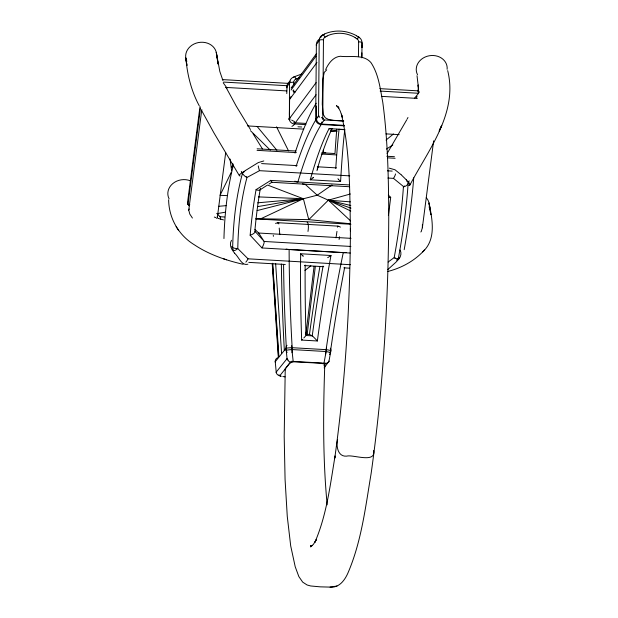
<?xml version="1.0" encoding="UTF-8"?>
<svg xmlns="http://www.w3.org/2000/svg" width="618" height="618" viewBox="0 0 618 618"><rect width="100%" height="100%" fill="white"/><g stroke="black" fill="none" stroke-linecap="round" stroke-linejoin="round"><path stroke-width="0.93" d="M286.783 93.557L287.022 85.408A7.802 7.161 29.3 0 1 290.336 81.128M293.658 92.399L293.681 89.865M293.728 84.79L293.759 82.24A3.886 3.646 22.6 0 1 296.099 79.027L299.359 77.69M305.887 124.627L294.438 123.963A5.199 4.867 22.6 0 1 289.317 118.78L289.618 99.39A3.901 3.654 22.6 0 1 291.495 96.377M300.665 253.759L300.603 259.158A220.108 25.971 88.4 0 0 301.499 335.396L301.661 340.07L317.358 340.974L317.984 336.346A220.108 27.91 -81.8 0 1 330.004 260.85L330.993 255.504L300.665 253.759L302.897 255.891M324.589 34.098L322.496 35.079A6.875 6.25 29.6 0 0 319.236 40.433L316.377 44.55L315.682 119.444A3.824 1.074 1.2 0 0 316.084 120.317M319.197 40.425L318.54 115.867L315.682 119.444A5.068 4.504 30.9 0 0 320.649 124.465L344.558 125.856M327.084 36.145L324.983 37.18A3.53 3.306 22.6 0 0 323.461 39.853L322.75 119.537A5.037 4.728 22.8 0 0 324.496 119.946L343.747 121.043M355.134 37.76L357.019 38.903A3.523 3.299 22.6 0 1 358.641 41.877L358.432 56.725M361.878 56.624L362.017 42.889A6.875 6.373 9.7 0 0 358.757 37.134L358.795 36.98M361.793 57.868L361.87 52.87M324.234 366.088L324.527 364.218L321.491 363.276L293.643 361.831L289.61 363.083L285.238 368.745L284.195 436.393L285.076 479.437L287.27 516.416L290.699 545.903L295.219 566.76L298.834 576.548L302.696 582.133L307.092 584.976L310.661 585.972L320.333 586.853L330.051 587.1L333.287 586.629M325.74 363.322L324.774 364.666C323.183 411.372 322.743 458.27 327.169 504.836M340.588 181.545L340.835 177.358A220.108 11.286 -89.3 0 1 344.543 131.58L344.782 129.533L329.077 128.629L328.058 130.63A220.108 42.596 -84 0 0 311.433 175.674L310.259 179.799L340.588 181.545L338.347 179.328M281.375 264.041A244.295 28.582 87.5 0 0 284.28 349.278L284.295 350.12M305.918 334.377L314.068 266.35M307.192 334.346L315.342 266.319M217.335 217.567L225.694 152.546M200.008 106.451L187.617 202.009L187.98 204.442L189.301 205.848M189.579 205.524L187.98 204.442L200.502 107.926M188.791 209.811L201.808 109.471M307.988 231.433C308.444 229.015 308.892 222.812 307.138 222.125M421.329 231.163L422.349 227.81L433.627 140.85M336.964 231.379L335.991 237.884M422.357 227.748L422.411 224.45M329.618 354.601A5.176 5.129 -64 0 0 330.228 352.878L333.102 333.627A227.918 29.046 -80.9 0 1 344.689 267.339M418.069 91.997L418.571 88.544L418.231 90.954L418.185 84.967L418.386 87.331L417.034 75.705M188.745 209.981L189.765 214.006L192.414 218.046M276.586 372.561A6.875 0.819 -1.8 0 1 276.215 372.144L275.242 361.731L285.995 348.336A5.068 0.409 -3.2 0 1 291.704 347.671L293.179 361.391L323.986 363.168L326.474 349.672A4.032 0.456 -86.4 0 0 326.505 347.695M328.853 361.383A7.571 3.832 3 0 0 328.985 361.051L330.869 350.916A3.824 3.7 31.3 0 0 330.336 348.22M328.961 361.422L328.506 362.357M232.816 164.064L231.951 167.486L232.878 163.824M316.964 170.684L318.239 166.366M416.555 97.768L416.995 96.308M408.846 185.624C411.426 185.014 408.745 182.38 407.826 181.391A47.424 15.458 29.3 0 0 406.242 179.815M231.487 240.271C229.402 243.77 230.63 247.988 232.986 251.001A47.424 38.486 75.3 0 0 234.608 253.202M338.092 226.582L338.757 226.258L340.418 227.115M231.302 172.206L220.047 195.319L226.752 195.597M409.162 180.858L408.32 182.503L406.768 181.174M325.655 69.548C328.459 63.492 333.094 56.895 340.34 56.269C350.329 57.52 363.407 53.951 370.893 62.518C378.71 74.175 380.217 88.814 382.774 102.302C387.78 139.49 388.537 177.088 388.745 214.554L388.745 217.065C388.39 302.194 383.121 387.393 371.379 471.727L371.07 473.859C365.447 507.393 361.414 541.947 347.772 573.396C344.52 580.549 338.965 588.066 330.051 587.1M407.162 119.042L407.973 117.49M406.737 119.838L387.092 153.558M409.912 185.037C428.328 149.935 458.239 112.916 447.687 70.614M421.067 231.65L420.843 231.997M337.613 439.383C336.03 445.926 337.698 457.003 346.713 456.138C352.793 454.238 376.238 463.817 373.635 450.507M329.008 361.059L327.919 362.65M305.755 123.415L295.489 122.828L293.504 125.346L291.912 126.381M330.298 351.742L330.869 350.916A5.068 0.533 8.4 0 0 326.474 349.672L291.704 347.671M324.774 364.666L324.149 365.562M327.362 363.446L327.64 363.044M327.076 363.847L324.759 367.038M319.413 39.32L319.8 38.787M293.519 77.567L294.037 76.841L301.684 74.036M320.757 37.451L321.144 36.925M321.723 36.13L322.496 35.079A3.924 1.12 59.8 0 1 325.168 37.08M316.663 53.387L291.148 88.034L292.53 86.814M291.117 89.989L316.068 56.107M289.618 99.39L316.941 62.488M289.332 118.78L316.092 82.65M294.438 123.963L316.068 94.755M305.933 335.674L303.832 337.922M324.133 367.888L324.465 367.432M357.019 38.903L358.726 36.925M287.022 345.315A3.824 3.7 31.3 0 0 286.018 348.336L287.053 358.649L276.169 372.144A3.886 3.824 13.7 0 0 279.908 375.605L291.333 361.345A5.037 0.904 2 0 1 293.195 361.375M414.439 98.355L418.587 93.279L418.224 90.854L379.807 88.644M387.61 271.511C400.758 268.22 413.226 261.638 422.72 251.889C436.609 239.197 432.183 219.096 429.062 202.959L430.831 214.716L429.294 204.241M422.72 251.889L424.396 249.966M324.365 120.077L320.649 124.488A4.032 0.541 -87.2 0 1 320.356 124.674M399.707 257.382L396.524 260.139M302.272 339.475L302.179 339.568A9.525 0.425 -43.8 0 1 301.646 340.078M277.451 223.098L277.861 222.719L275.535 223.384M313.017 177.876L310.259 179.799M387.857 269.541L395.613 262.488A47.424 43.754 -58.8 0 0 397.559 260.448C400.449 257.845 402.125 253.573 400.024 249.958M386.026 140.077L393.473 133.982M247.88 264.21C241.692 266.25 238.525 256.424 234.585 253.233M304.944 270.445L310.862 265.856M311.758 545.98L310.599 546.884L313.403 544.358L316.285 539.73L314.84 542.403C326.69 515.095 330.197 485.076 335.072 455.953L334.763 458.085C345.346 382.001 350.105 305.145 350.421 228.351L350.414 230.862C349.742 191.897 350.19 152.337 341.414 114.152L342.48 117.636L340.286 111.147L337.907 106.713L338.942 107.98L336.416 105.67L337.776 106.628M332.175 128.853L329.502 128.861A9.525 4.952 73.1 0 1 329.077 128.637M330.993 255.504L328.228 257.351A6.365 1.978 -39.1 0 1 327.671 257.644M388.143 262.024L394.214 257.544A202.743 42.503 -75.5 0 0 403.43 186.466L393.488 178.378L387.911 178.054M331.936 184.991L317.235 195.211L257.103 210.591M243.245 171.935C242.302 172.886 237.806 174.739 240.078 176.145M386.42 149.108L392.839 144.921M260.665 189.44L266.945 185.392M245.3 170.576L258.254 162.604L263.793 160.95M350.236 253.04L262.009 247.965L250.151 235.257A215.512 58.247 88.1 0 1 256.068 189.641L270.769 180.417L349.409 184.936M269.039 184.056L271.132 182.727M326.713 69.842L324.241 72.399L322.843 79.119L322.279 104.249L323.229 114.407L325.292 117.783L328.444 119.398L333.759 120.34L343.461 120.966M244.218 171.835L242.264 172.963L241.298 171.425M349.749 175.86L259.483 170.676L246.991 177.459A202.743 88.637 81.1 0 0 237.783 248.56L248.05 258.818L350.414 264.705M256.068 218.811L260.819 218.764L303.376 198.741L308.784 219.645L350.29 223.747M404.651 186.003L404.226 186.172M350.352 193.99L328.336 200.17L308.784 219.645L260.819 218.764M217.057 213.635L225.593 212.159M257.845 206.597L303.376 198.741L267.548 185.045M312.384 545.47L310.53 545.756L312.314 545.493M330.499 131.619L336.223 130.753M333.759 586.521L336.98 586.049M218.61 206.312L226.227 205.632M257.66 202.82L303.376 198.741L258.363 196.895M330.197 185.809L332.113 185.67M297.969 126.783L301.708 126.991M247.532 125.925L303.747 129.147M257.119 148.807L295.999 151.024M271.812 182.287L349.649 186.744M350.939 224.249L255.736 218.903M222.295 79.591L288.56 83.399M223.623 82.078L287.007 85.717M380.17 91.078L418.587 93.279M225.416 87.393L286.822 90.923M381.8 96.377L417.297 98.416M344.527 125.384L321.514 124.063A5.176 4.643 32 0 1 316.509 118.718L316.246 105.933M330.56 130.692L337.266 131.078M385.995 133.882L399.151 134.639M321.885 152.507L325.717 152.731M386.829 156.254L394.423 156.694M322.519 152.824L334.987 153.542A249.031 13.179 -89.3 0 1 336.779 129.239M257.065 150.344L296.37 152.6M321.29 154.036L336.632 154.917M387.44 157.837L395.111 158.278M261.584 163.585L297.119 165.624M317.289 166.783L336.501 167.887M387.401 170.815L392.206 171.093M254.995 229.463L258.672 233.032L351.024 238.339M264.141 241.468L350.9 246.451M346.088 252.53A5.168 1.105 4.8 0 1 343.276 252.569L289.116 249.456A5.168 1.105 4.8 0 1 286.111 249.085M248.768 262.38L285.269 264.481M304.473 265.586L323.685 266.69M343.855 267.849L349.618 268.181M305.871 334.245L309.456 334.454L312.252 335.837A225.238 28.544 -81.9 0 1 323.067 266.049M312.345 335.868L306.026 335.504A225.238 26.605 88.5 0 1 305.153 265.022M224.519 216.995L219.784 216.702A4.759 1.46 -66.2 0 1 220.047 216.779L216.964 213.504M350.375 201.862L328.336 200.17L317.235 195.211L305.238 184.373L302.411 183.878M187.98 204.442L189.811 204.697M389.348 168.166L395.01 169.78L401.036 174.647M282.828 376.501L282.828 376.501A29.564 5.183 2 0 0 285.099 376.887M243.144 264.295C226.018 260.363 209.038 254.608 194.33 244.782C178.625 235.242 168.868 218.185 168.629 199.776M350.823 205.508L328.336 200.17L350.584 220.889M223.531 219.908L218.1 218.386M223.376 258.741L226.574 259.776M350.978 208.15L328.336 200.17L350.785 211.047M214.291 217.057L215.968 217.667M395.296 258.092L394.887 257.907M292.793 90.784L295.304 91.974M284.272 349.278L286.466 350.367A5.176 0.525 -3.2 0 1 292.268 349.579L325.825 351.511A5.176 0.649 8.2 0 1 330.228 352.878M312.445 335.914L316.934 340.464A9.525 1.275 50 0 1 317.351 340.974M340.873 129.494L344.265 129.695A9.525 6.659 -62.3 0 0 344.782 129.533M246.288 177.096L245.864 176.856A5.431 2.912 39.9 0 1 242.526 173.341M356.671 35.944L358.741 37.157L358.788 37.984M231.565 246.729L232.654 247.501A5.176 1.746 1.2 0 0 237.775 248.552A5.176 1.622 -44.2 0 1 233.704 250.514M285.671 369.834L285.199 369.178M388.305 195.126L390.7 197.374A215.512 6.103 -81.7 0 1 388.39 215.589M401.298 174.894L406.327 179.83M287.942 360L287.216 359.027M250.475 130.692L270.329 150.151M418.224 90.854L419.545 92.252M254.825 231.132L264.056 241.275L258.672 233.032M319.452 117.296L318.703 116.246M257.173 126.543L276.895 150.267M289.927 119.815L289.409 114.539L289.487 83.129A7.733 7.099 29.4 0 1 294.037 76.856A3.878 0.958 69.6 0 1 296.092 79.019M223.214 82.789L227.076 88.165M176.115 226.675L178.517 230.267M253.017 133.673L262.395 148.868M250.437 129.51L236.138 105.941L226.242 87.741M239.344 175.651L214.067 133.109L201.762 110.792M305.616 332.832L306.52 334.547M276.524 126.814L288.529 150.869M199.22 105.724C191.425 91.232 187.37 75.187 185.948 58.849L186.96 65.454L185.724 57.567M222.967 80.618L219.823 71.472L216.277 52.337L218.108 64.125L216.509 53.619M220.294 217.235L220.479 218.169M323.276 150.112L323.824 152.924M217.235 216.563L217.312 216.972M220.688 219.452L220.533 218.517M230.043 158.988L231.588 170.398M279.212 228.057L279.807 234.655M275.643 263.616L281.569 353.148M272.7 263.245L278.888 356.625M272.523 263.631L278.571 356.756M272.252 263.986L278.301 357.104M361.808 47.547A3.878 1.221 -4.6 0 0 362.017 47.177L362.017 42.889A3.886 1.228 -4.5 0 0 358.664 41.862M248.034 258.795A5.477 1.19 -65.9 0 1 245.825 262.125M242.48 173.349A208.135 89.734 81.4 0 0 232.669 247.509A5.176 4.311 -54.7 0 0 233.581 250.367M395.543 173.944A5.477 1.993 -70.5 0 1 393.488 178.308M259.475 170.607A5.477 0.742 78.1 0 1 258.262 165.91M246.798 177.057A5.724 1.36 32.7 0 1 246.234 176.748M408.143 182.874A208.081 42.202 -75.7 0 1 398.293 258.818M394.91 258.185A5.724 3.051 40.7 0 1 394.184 257.806M398.185 258.942A5.431 1.313 32.1 0 1 395.412 258.224M408.428 182.874A5.431 4.094 -23.3 0 1 404.883 186.466M404.28 186.644A5.724 2.696 -23.8 0 1 403.376 186.953M223.948 238.556A225.531 97.227 81.4 0 1 233.357 165.161M413.72 177.845A225.524 45.74 -75.7 0 1 404.187 249.672M264.21 241.352A5.423 1.321 -64.9 0 1 262.001 247.903M271.65 182.171A5.423 0.718 76 0 1 270.761 180.286M271.997 182.047A5.423 0.718 76 0 1 271.966 182.155M260.649 188.83A5.346 2.804 36.5 0 1 256.068 189.656M254.925 230.182A220.819 58.965 88.2 0 1 260.294 188.791M255.018 231.07A5.346 2.194 -19 0 1 250.143 235.219M390.669 197.25A5.346 3.206 -20.5 0 1 388.421 197.636M169.108 198.841A15.52 13.302 -8.6 0 1 172.708 183.646A15.52 13.302 -8.6 0 1 190.359 180.811M186.845 61.313A15.52 13.302 -8.6 0 1 198.401 42.565A15.52 13.302 -8.6 0 1 216.578 55.581M243.361 171.92A47.424 10.197 -26.3 0 1 245.416 170.568M417.521 74.724A15.52 13.302 -8.6 0 1 429.178 55.782A15.52 13.302 -8.6 0 1 447.138 69.316M426.289 197.729A15.52 13.302 -8.6 0 1 429.216 207.509M361.816 45.531A6.914 6.396 9.5 0 1 361.97 47.169M316.655 45.57A3.878 1.367 5.3 0 1 316.377 44.55M316.424 44.558A6.914 6.273 29.4 0 1 319.05 39.498M319.166 40.425A3.886 1.313 6.2 0 1 323.453 39.838M324.527 33.982A34.925 32.715 22.6 0 1 356.733 35.836M326.984 35.968A29.564 27.694 22.6 0 1 355.234 37.59M323.585 118.633A5.547 0.989 23.3 0 1 321.368 117.528M319.081 116.199A7.571 3.561 12.8 0 1 318.865 115.875M295.489 122.835A5.276 4.944 22.8 0 1 293.759 122.449M287.1 87.795A3.878 1.251 0.7 0 1 286.852 86.929L289.487 83.129A3.878 1.267 0.5 0 1 293.759 82.248M289.579 117.783A54.523 10.861 -79 0 1 288.451 119.344M294.601 121.553A5.848 1.166 21.8 0 1 291.657 120.093M296.099 166.474A226.319 46.752 -83.5 0 1 316.509 118.718A5.176 2.758 -1.2 0 1 317.861 117.405M295.025 153.102A244.295 50.467 -83.5 0 1 316.192 103.214M321.939 121.947A5.176 0.633 -86.7 0 1 321.514 124.063A220.943 46.072 -83.5 0 0 297.868 182.016A5.168 3.816 11.1 0 1 294.917 181.136M317.243 169.131A225.238 43.229 -84.1 0 1 332.02 128.729M313.519 177.335A6.365 3.685 -44.7 0 1 312.971 177.775M338.363 179.228A6.365 2.619 56.6 0 1 337.915 178.726M335.752 168.436A225.238 11.92 -89.3 0 1 339.097 129.139M188.629 210.004A2.557 1.306 -18.4 0 1 189.371 209.008M217.103 218.123A2.039 1.035 -18.4 0 1 216.64 218.494M309.456 334.454A249.031 31.557 -81.9 0 1 319.9 266.582M283.585 265.045A226.319 26.481 87.5 0 0 286.466 350.367A5.176 5.129 -63.7 0 0 287.053 352.577M289.124 249.471A220.943 25.817 87.3 0 0 292.268 349.579A5.176 0.633 -86.7 0 1 292.005 352.747M325.562 354.678A5.176 0.633 -86.7 0 0 325.825 351.511A220.943 28.181 -80.8 0 1 343.276 252.584M303.307 256.246A6.365 0.927 48 0 1 302.866 255.844M338.316 226.157A5.902 1.081 1.9 0 0 337.559 226.103L278.672 222.75A5.886 1.02 2 0 0 277.861 222.743M337.521 226.165A30.545 5.941 -77.8 0 1 337.428 227.192M278.679 222.905A30.491 1.367 85.5 0 1 278.788 223.94M339.537 236.771A54.948 8.613 -78.5 0 1 339.081 239.498M273.287 235.311A54.523 2.549 85.7 0 1 273.372 236.339M323.971 363.183A5.037 0.865 2.1 0 1 325.64 363.338M275.242 361.731A3.878 3.824 19.3 0 1 277.799 357.76M275.597 362.117A6.914 0.796 -1.8 0 1 275.288 361.731M279.012 374.778A3.924 2.549 -79.2 0 0 281.19 376.184L281.012 376.192A3.53 0.618 2 0 1 279.915 375.613M291.696 345.663A4.032 0.548 -87.1 0 1 291.704 347.671M328.359 362.287A5.547 2.812 20.8 0 1 325.701 363.268M290.792 362.264A5.547 4.048 -15.9 0 1 287.926 360.039M286.968 359.012A7.571 3.978 1.8 0 1 286.906 358.649M441.345 126.18L440.286 128.644L441.731 125.292L441.345 126.18M439.56 130.259L439.189 131.116L440.665 127.772L439.56 130.259"/></g></svg>
